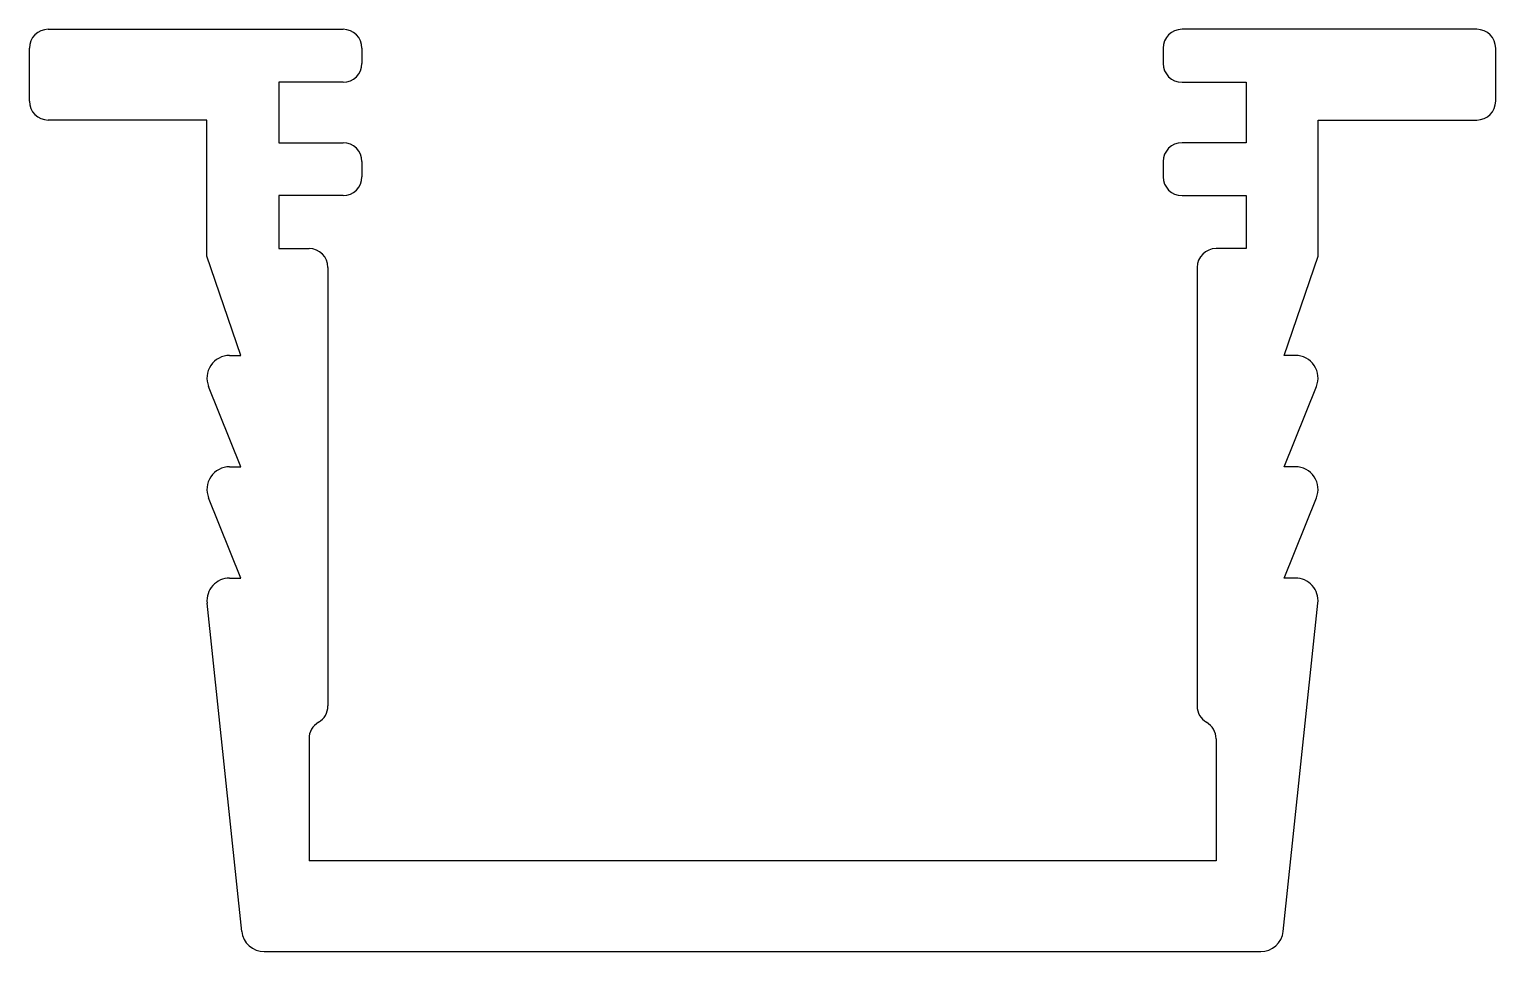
# Model space of a CAD drawing. Extents: x 382.1 to 401.5, y 729.2 to 741.4.
import ezdxf

# ---------------------------------------------------------------- set-up
doc = ezdxf.new("R2010")
doc.units = 0
doc.layers.get('0').update_dxf_attribs({"linetype": 'CONTINUOUS'})

msp = doc.modelspace()

# ---------------------------------------------------------------- linework, layer by layer
for p, q in [((382.357, 741.433), (386.257, 741.433)), ((401.257, 741.433), (397.357, 741.433)), ((382.107, 740.483), (382.107, 741.183)), ((386.507, 741.183), (386.507, 740.983)), ((397.107, 741.183), (397.107, 740.983)), ((401.507, 740.483), (401.507, 741.183)), ((385.407, 740.733), (385.407, 739.933)), ((386.257, 740.733), (385.407, 740.733)), ((397.357, 740.733), (398.207, 740.733)), ((398.207, 740.733), (398.207, 739.933)), ((384.457, 740.233), (382.357, 740.233)), ((384.457, 738.433), (384.457, 740.233)), ((399.157, 740.233), (401.257, 740.233)), ((399.157, 738.433), (399.157, 740.233)), ((385.407, 739.933), (386.257, 739.933)), ((398.207, 739.933), (397.357, 739.933)), ((386.507, 739.683), (386.507, 739.483)), ((397.107, 739.683), (397.107, 739.483)), ((385.407, 739.233), (385.407, 738.533)), ((386.257, 739.233), (385.407, 739.233)), ((397.357, 739.233), (398.207, 739.233)), ((398.207, 739.233), (398.207, 738.533)), ((384.907, 737.119), (384.457, 738.433)), ((385.407, 738.533), (385.807, 738.533)), ((398.207, 738.533), (397.807, 738.533)), ((398.707, 737.119), (399.157, 738.433)), ((386.057, 738.283), (386.057, 732.483)), ((397.557, 738.283), (397.557, 732.483)), ((384.757, 737.119), (384.907, 737.119)), ((398.857, 737.119), (398.707, 737.119)), ((384.907, 735.647), (384.479, 736.707)), ((398.707, 735.647), (399.135, 736.707)), ((384.757, 735.647), (384.907, 735.647)), ((398.857, 735.647), (398.707, 735.647)), ((384.907, 734.175), (384.479, 735.234)), ((398.707, 734.175), (399.135, 735.234)), ((384.757, 734.175), (384.907, 734.175)), ((398.857, 734.175), (398.707, 734.175)), ((384.917, 729.501), (384.458, 733.843)), ((398.697, 729.501), (399.155, 733.843)), ((385.807, 732.05), (385.807, 730.433)), ((397.807, 732.05), (397.807, 730.433)), ((397.807, 730.433), (385.807, 730.433)), ((385.215, 729.233), (398.398, 729.233))]:
    msp.add_line(p, q)
for centre, radius, start, end in [((382.357, 741.183), 0.25, 90, 180), ((386.257, 741.183), 0.25, 0, 90), ((397.357, 741.183), 0.25, 90, 180), ((401.257, 741.183), 0.25, 0, 90), ((386.257, 740.983), 0.25, 270, 0), ((397.357, 740.983), 0.25, 180, 270), ((382.357, 740.483), 0.25, 180, 270), ((401.257, 740.483), 0.25, 270, 0), ((386.257, 739.683), 0.25, 0, 90), ((397.357, 739.683), 0.25, 90, 180), ((386.257, 739.483), 0.25, 270, 0), ((397.357, 739.483), 0.25, 180, 270), ((385.807, 738.283), 0.25, 0, 90), ((397.807, 738.283), 0.25, 90, 180), ((384.757, 736.819), 0.3, 90, 202), ((398.857, 736.819), 0.3, 338, 90), ((384.757, 735.347), 0.3, 90, 202), ((398.857, 735.347), 0.3, 338, 90), ((384.757, 733.875), 0.3, 90, 186.0249), ((398.857, 733.875), 0.3, 353.9751, 90), ((385.807, 732.483), 0.25, 300, 0), ((397.807, 732.483), 0.25, 180, 240), ((386.057, 732.05), 0.25, 120, 180), ((397.557, 732.05), 0.25, 360, 60), ((385.215, 729.533), 0.3, 186.0249, 270), ((398.398, 729.533), 0.3, 270, 353.9751)]:
    msp.add_arc(centre, radius, start, end)

doc.saveas('drawing.dxf')
